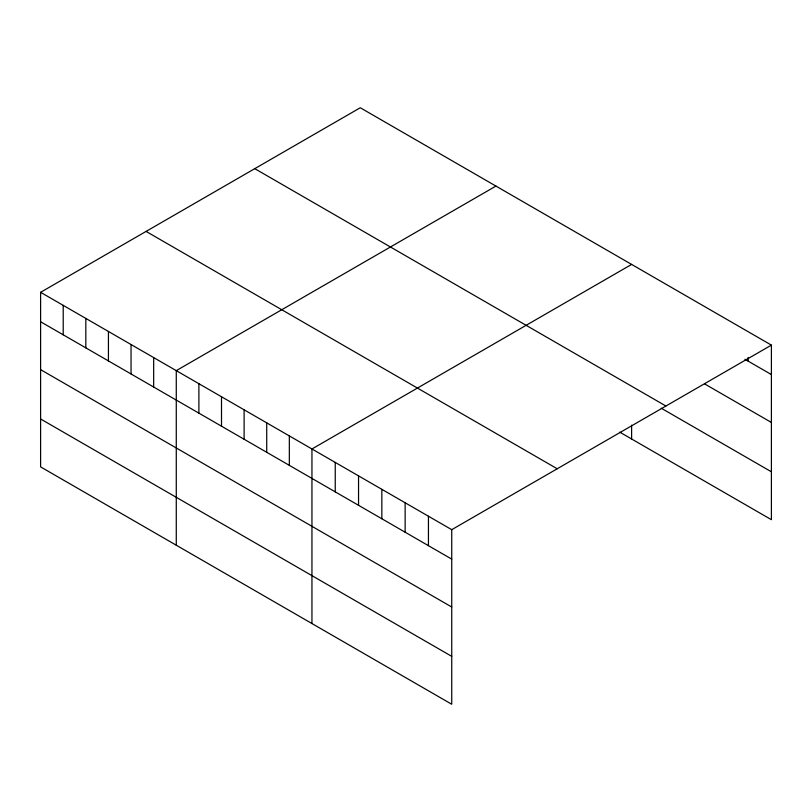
<?xml version="1.0" encoding="UTF-8"?>
<svg xmlns="http://www.w3.org/2000/svg" width="812" height="812" viewBox="0 0 812 812"><rect width="100%" height="100%" fill="white"/><g stroke="black" fill="none" stroke-linecap="round" stroke-linejoin="round"><path stroke-width="1.22" d="M40.6 292.31L451.736 529.678L451.736 704.248L40.6 466.88L40.6 292.31L360.264 107.752L771.4 345.12L771.4 519.69L619.769 432.146M495.939 186.08L176.275 370.637L176.275 545.207M631.614 264.418L311.95 448.975L311.95 623.545M451.736 529.678L771.4 345.12M744.929 359.28L771.4 374.565M704.684 383.934L771.4 422.453M254.775 168.663L665.911 406.02M661.262 408.213L771.4 471.792M146.089 231.41L557.225 468.778M40.6 321.755L451.736 559.113M40.6 369.643L451.736 607.011M40.6 418.982L451.736 656.35M748.106 357.432L748.106 361.107M631.614 425.123L631.614 438.987M428.442 516.229L428.442 545.664M405.137 502.78L405.137 532.215M381.843 489.321L381.843 518.766M358.549 475.873L358.549 505.318M335.244 462.424L335.244 491.859M289.336 435.922L289.336 465.357M266.722 422.859L266.722 452.304M244.107 409.806L244.107 439.251M221.503 396.753L221.503 426.188M198.889 383.7L198.889 413.135M153.661 357.584L153.661 387.03M131.047 344.532L131.047 373.967M108.432 331.479L108.432 360.914M85.828 318.426L85.828 347.861M63.214 305.363L63.214 334.808"/></g></svg>
